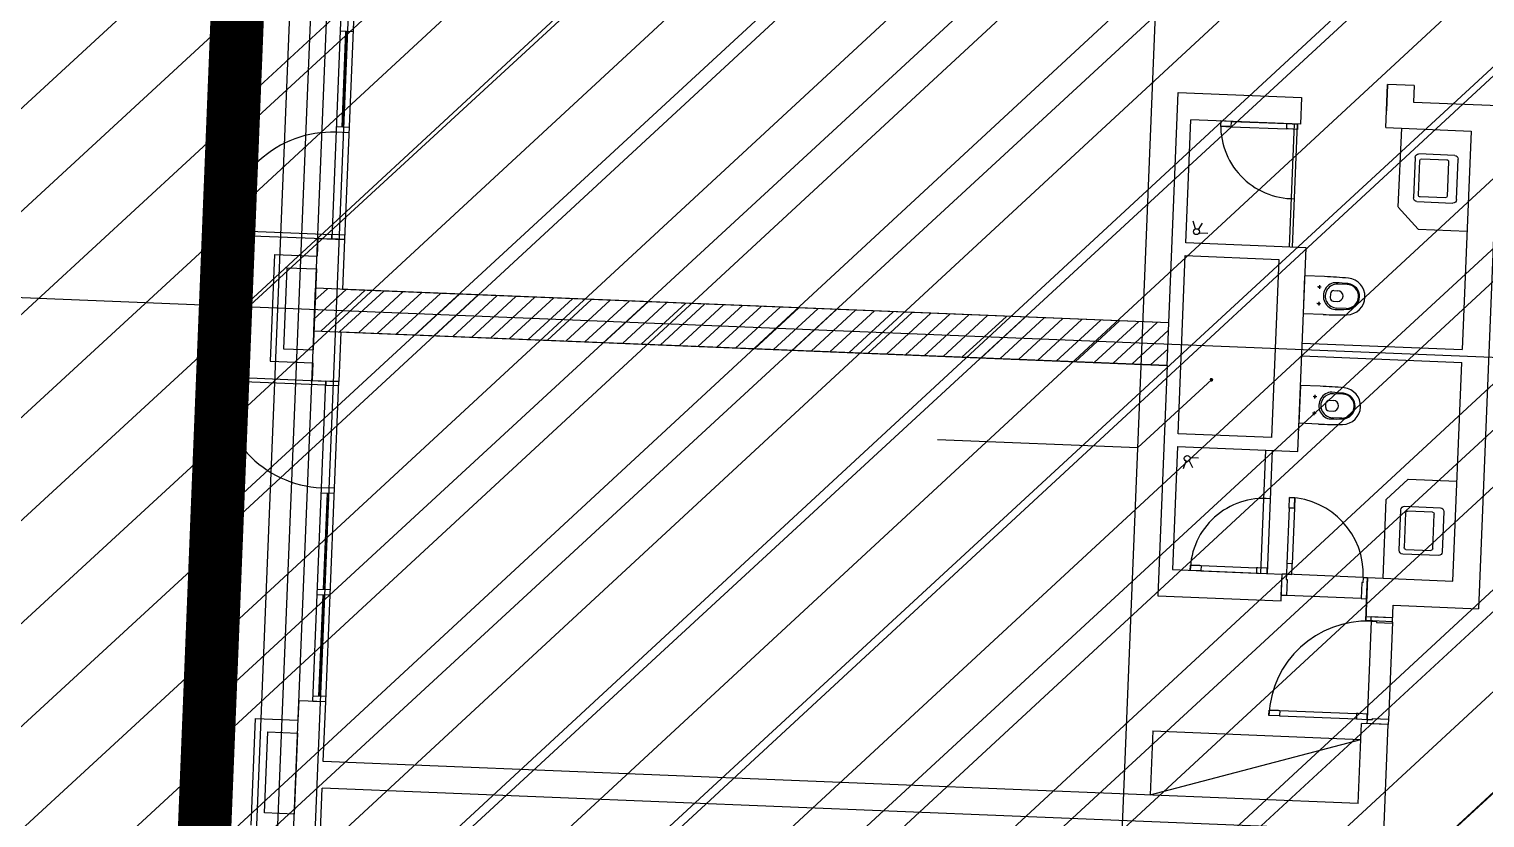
# Model space of a CAD drawing. Extents: x -678889171 to 586587, y -792238163 to 335485.
# Drawn here: x -678734278 to -678720646, y -792137824 to -792130438 of the extents above; entities that cross this region are included whole.
import ezdxf
from ezdxf.enums import TextEntityAlignment as Align

# ---------------------------------------------------------------- set-up
doc = ezdxf.new("R2010")
doc.units = 0
doc.header["$MEASUREMENT"] = 0
for name, color, linetype in [('A-ANNO-LEGN', 252, 'Continuous'), ('A-FLOR-PATT', 252, 'Continuous'), ('A-SITE-PATT', 252, 'Continuous'), ('A-WALL', 252, 'Continuous')]:
    doc.layers.add(name, color=color, linetype=linetype)
for name, color, linetype, lineweight in [('BASEMENT3 LAYOUT$0$A-TABL-TEXT', 252, 'Continuous', 30), ('BASEMENT3 LAYOUT$0$HATCH5', 252, 'Continuous', 15), ('BASEMENT3 LAYOUT$0$TEXT6', 252, 'Continuous', 0)]:
    doc.layers.add(name, color=color, linetype=linetype, lineweight=lineweight)
doc.styles.add('Ground floor Towers$0$$Bas01-Rname$0$EN-SC', font='swissc.ttf')
doc.styles.add('Ground floor Towers$0$$Bas01-Rname$0$EN-SCL', font='swisscl.ttf')
doc.styles.add('Ground floor Towers$0$04-Ground Floor$0$V2-lower ground$0$LEVEL  FOR LICENSE LOWER GR$0$$LG- LEVEL$0$AR-SR', font='sarb.shx')

# ---------------------------------------------------------------- blocks, each defined once
blk = doc.blocks.new('A$C61C61320')
at = {"layer": 'BASEMENT3 LAYOUT$0$HATCH5'}
h = blk.add_hatch(dxfattribs=at)
h.set_pattern_fill('JIS_WOOD', color=256, scale=1000, style=0)
h.set_pattern_definition([(45, (-845680.2949388556, -470481.0696760565), (-499.9999991609842, 499.9999991609843), [])])
h.paths.add_polyline_path([(12440.74077330553, -169431.9252005816), (13408.27617370361, -243253.7315873399), (7111.185080291936, -248399.4795461658), (-61957.46107163071, -237877.8060760189), (-55832.26724016038, -200866.3395951205), (-20860.02674167091, -206712.4958959252), (-20783.43353955913, -208437.764712235), (-16504.6553898881, -208719.7022090854), (-18718.17453308101, -208569.0044804074), (-18168.17453308101, -169431.9252005816)])
at = {"layer": 'BASEMENT3 LAYOUT$0$TEXT6'}
h = blk.add_hatch(dxfattribs=at)
h.set_pattern_fill('JIS_WOOD', color=256, scale=1000, style=0)
h.set_pattern_definition([(45, (-843775.3736575155, -469599.9160835323), (-499.9999991609842, 499.9999991609843), [])])
h.paths.add_polyline_path([(-48073.17453308101, -174366.9252005816), (-52827.70401773683, -137283.3745918828), (-21470.42890679266, -134427.2130430685), (-18376.25980977295, -161775.8762387046), (-18368.17453308101, -175467.8413407506), (-18518.17453308101, -176466.9552695606), (-18518.17453308101, -178386.9252005816), (-18368.17453308101, -183011.1167942794), (-18362.29752682254, -198446.5368052525), (-18168.17453308101, -202281.2411916029), (-18360.0892563893, -208926.9252005816), (-21225.79736915685, -208049.6763489796), (-45692.61271465314, -203035.1575495943), (-55544.17996463575, -201566.2036034855), (-64372.75623362488, -200382.3687026045), (-73244.07786642597, -199325.5838570178), (-82129.48166527948, -198394.9150768394), (-90383.39706973708, -197394.4851778569), (-93352.28011348587, -194591.9241360954), (-93352.28011348587, -177285.8004086108), (-93172.93907456682, -174906.1366184817), (-50378.17453308101, -174866.9252005816)])
at = {"layer": 'BASEMENT3 LAYOUT$0$A-TABL-TEXT', "const_width": 500}
blk.add_lwpolyline([(-18360.08925638907, -208926.9252005816), (-18360.08925638907, -208926.9252005816), (-18360.08925638907, -204246.3573498543), (-18376.25980977295, -161775.8762387046), (-21467.74319023453, -134455.7384705361)], dxfattribs=at)
blk = doc.blocks.new('2')
at = {"layer": 'BASEMENT3 LAYOUT$0$A-TABL-TEXT', "const_width": 500}
blk.add_lwpolyline([(99560.7670452043, 23270.4355040497), (99560.7670452043, 23270.4355040497), (99560.7670452043, 27951.00335477709), (99544.59649182041, 70421.48446592674), (96453.11311135883, 97741.62223409527)], dxfattribs=at)
blk = doc.blocks.new('GR')
at = {"layer": 'A-FLOR-PATT'}
for p, q in [((69940, 90900), (69940, 4700)), ((70490, 90900), (70490, 1700)), ((70140, 32215), (70140, 79165)), ((78040, 73885), (78040, 4700)), ((70290, 32215), (70290, 61960)), ((70421.3935157083, 57619.44443774293), (70421.39351570838, 54619.44443774293)), ((70541.39351570826, 57619.44443774292), (70541.39351570825, 54619.44443774292)), ((70421.39351527863, 56569.44443779207), (70541.39351527851, 56569.44443774298)), ((70475.52191885022, 55669.4444377429), (70475.5219188501, 56569.44443776993)), ((70487.52191885018, 55669.44443774284), (70487.52191885017, 56569.44443776501)), ((80241.22230311378, 56062.02686031524, 9.620473966394552e-09), (80241.38562951886, 56457.24542546395, 9.620473968756794e-09)), ((80241.2840779449, 56220.7039954068, 1.156685529729359e-08), (80241.38537317335, 56465.81914175901, 1.156685529729359e-08)), ((80241.38537317335, 56465.81914175907, 1.156685529729359e-08), (80241.2840779449, 56220.70440368354, 1.156685529729359e-08)), ((80491.38539452096, 56465.81914175907, 1.156685529729359e-08), (80241.38537317335, 56465.81914175907, 1.156685529729359e-08)), ((80491.38539452096, 56465.81914175907, 1.156685530524269e-08), (80491.3218389406, 56312.02700691548, 1.156685531218158e-08)), ((78285.30365433493, 54152.01602129568, 1.993794456012271e-09), (78285.3116659465, 56312.02592790234, -6.020063386391107e-08)), ((78285.3116659465, 56312.02592790234, -5.756976233503974e-08), (79441.28431294493, 56312.0263644238, -5.756976233503974e-08)), ((79441.28431294493, 56312.0263644238, 9.620473968506073e-09), (79441.28444053144, 56062.02635171148, 9.620309101582926e-09)), ((80491.3218389406, 56312.02700691548, 1.156685531218158e-08), (81291.39763260285, 56312.02750107792, 1.868074359618652e-08)), ((81291.39763260285, 56312.02750107792, 2.062712560639226e-08), (81291.39763260285, 51595.46172594039, 1.974281416637091e-08)), ((78414.13504240668, 54908.36740976671, 5.522290784781338e-08), (78414.1393213984, 56062.02600312169, 5.522290784781338e-08)), ((79441.28444053144, 56062.02635171148, -5.756976233504228e-08), (78414.1393213984, 56062.02600312169, -5.033360886303839e-08)), ((78694.94086342258, 56062.02710087282, 3.805732759095308e-08), (78694.94080806675, 56012.02710087287, 3.805732759095308e-08)), ((78794.94086342248, 56062.02699016115, 3.805732759095308e-08), (78694.94086342258, 56062.02710087282, 3.805732759095308e-08)), ((78794.94080806665, 56012.0269901612, 3.805732759095308e-08), (78794.94086342248, 56062.02699016115, 3.805732759095308e-08)), ((78794.94086342248, 56062.02699016115, 3.805732759095308e-08), (79314.94086342194, 56062.02641446044, 3.805732759095308e-08)), ((79314.94080806611, 56012.02641446049, 3.805732759095308e-08), (79314.94086342194, 56062.02641446044, 3.805732759095308e-08)), ((79314.94086342194, 56062.02641446044, 3.805732759095308e-08), (79414.94086342186, 56062.02630374877, 3.805732759095308e-08)), ((79384.9385777721, 54908.37807870049, 3.805732759095285e-08), (79384.94354059473, 56062.0264327991, 1.804077648356018e-09)), ((79414.93857777183, 54908.37794964499, 3.805732759095285e-08), (79414.94354059445, 56062.02630374359, 1.804077648356018e-09)), ((79414.94086342186, 56062.02630374877, 3.805732759095308e-08), (79414.94080806602, 56012.02630374882, 3.805732759095308e-08)), ((80241.1809986367, 56062.02686028869, -5.756976233504228e-08), (81041.39763260285, 56062.02737349411, -5.756976233505584e-08)), ((80387.40124837706, 56062.02695406461, -5.756976233504228e-08), (80385.37431913787, 55324.52937568317, -5.756978265247176e-08)), ((81041.39763260285, 56062.02737349411, -5.756976233504228e-08), (81041.39763260285, 54013.74461350914, 1.532053324644221e-08)), ((78694.94080806675, 56012.02710087287, 3.805732759095308e-08), (78781.94080806666, 56012.02700455371, 3.805732759095308e-08)), ((78781.94080806666, 56012.02700455371, 3.805732759095308e-08), (78694.94080806675, 56012.02710087287, 3.805732759095308e-08)), ((78694.94080806675, 56012.02710087287, 3.805732759095308e-08), (78794.94080806665, 56012.0269901612, 3.805732759095308e-08)), ((78794.94080806665, 56012.02699016119, 3.805732759095308e-08), (79314.94080806611, 56012.02641446049, 3.805732759095308e-08)), ((79327.9408080661, 56012.02640006797, 3.805732759095308e-08), (79314.94080806611, 56012.02641446049, 3.805732759095308e-08)), ((79414.94080806602, 56012.02630374882, 3.805732759095308e-08), (79327.9408080661, 56012.02640006797, 3.805732759095308e-08)), ((70541.39351570801, 55669.44443774292), (70421.39351570813, 55669.44443774289)), ((70541.39351570801, 55619.44443774292), (70421.39351570814, 55619.44443774289)), ((80386.3525167605, 55323.54576899105, -5.756977314713622e-08), (80583.83655295051, 55124.96971943061, -5.756977826540726e-08)), ((78498.18551478519, 55041.4951949194, -4.164691760962444e-08), (78476.21623589023, 55114.36076763251, -4.164691760962444e-08)), ((78527.03111836701, 55038.10595710324, -4.164691760962444e-08), (78562.02357122496, 55098.10097188239, -4.164691760962444e-08)), ((80583.83655295051, 55124.96971943061, -5.756977826540726e-08), (81041.39718589686, 55125.01213590091, -5.756977826540726e-08)), ((78535.81573689311, 55006.66734461507, -4.164691760962444e-08), (78616.0169968091, 55006.46604174862, -4.164691760962444e-08)), ((79541.40007183273, 54908.36740976671, 5.522290784781338e-08), (78414.13504240666, 54908.36740976671, 5.522290784781338e-08)), ((79541.40007183273, 52999.12181725159, 5.522290784781338e-08), (79541.40007183273, 54908.36740976671, 5.522290784781338e-08)), ((78414.1284059831, 53119.12181725159, 5.522290784781338e-08), (78414.13459731918, 54788.36740976671, 5.522290784781338e-08)), ((78414.13504240666, 54788.36740976671, 5.522290784781338e-08), (79291.40007183273, 54788.36740976671, 5.522290784781338e-08)), ((79291.40007183273, 54788.36740976671, 5.522290784781338e-08), (79291.40007183273, 53119.12181725159, 5.522290784781338e-08)), ((70421.34653918736, 54659.44441028821), (69421.34732037701, 54658.18930677389)), ((69421.34732037701, 54658.18930677389), (69421.39752453956, 54618.1893382796)), ((69421.39752453956, 54618.1893382796), (70421.39674334988, 54619.44444179395)), ((70291.39351570823, 54619.44443774296), (70291.39351570825, 54453.74461350912)), ((70291.39351570826, 54619.44443774296), (70541.39351570826, 54619.44443774296)), ((70541.34653918729, 54660.69914929269), (70421.34653918735, 54660.69914929269)), ((70421.39674334988, 54619.44444179395), (70421.34653918736, 54659.44441028821)), ((70541.39351570825, 54619.44443774292), (70421.39351570836, 54619.4444377429)), ((70541.39351570826, 54619.44443774297), (70541.39351570826, 54152.01602129568)), ((79725.50404002407, 54644.86785289049, 1.953412935931346e-08), (79541.2609496595, 54644.72622358835, 1.953412935931346e-08)), ((79541.53384123607, 54289.72632847543, 1.953414174412011e-08), (79541.2609496595, 54644.72622358835, 1.953412935931346e-08)), ((79698.83777399173, 54544.84732474897, 1.953412582094219e-08), (79663.8377843327, 54544.82041994564, 1.953412738250868e-08)), ((79681.32432676056, 54562.33386717676, 1.95341259912068e-08), (79681.35123156388, 54527.3338775178, 1.953412721224407e-08)), ((79940.41609779118, 54579.32025826946, 1.953411384528911e-08), (79851.91834592029, 54579.73098709501, 1.953411777700364e-08)), ((69891.39351570826, 54453.74461350913), (69891.39351570826, 53453.74461350913)), ((69891.39351570826, 54453.74461350913), (70291.39351570825, 54453.74461350914)), ((79681.44347660385, 54407.33391297259, 1.953413139865759e-08), (79681.47038140718, 54372.33392331356, 1.953413261969487e-08)), ((79786.73172092704, 54487.01487250071, 1.953412392137871e-08), (79786.76185430677, 54447.8148840826, 1.953412528894046e-08)), ((79816.70865080335, 54517.03792489701, 1.953412153628977e-08), (79855.79472306717, 54517.06797070837, 1.953411979241781e-08)), ((79816.78490670306, 54417.83795420628, 1.953412499705828e-08), (79855.87097896688, 54417.86800001765, 1.953412325318632e-08)), ((70011.39351570826, 54333.74461350915), (70011.39351570826, 53573.74461350914)), ((70011.39351570826, 54333.74461350915), (70291.39351570825, 54333.74461350914)), ((70291.39351570826, 54333.74461350915), (70291.39351570826, 53573.74461350914)), ((79725.77693160065, 54289.86795777757, 1.953414174412011e-08), (79541.53384123607, 54289.72632847543, 1.953414174412011e-08)), ((79698.95692383502, 54389.84737054474, 1.953413122839298e-08), (79663.956934176, 54389.82046574141, 1.953413278995947e-08)), ((79940.58796140079, 54355.74588435778, 1.953412164508125e-08), (79852.09094558026, 54355.19909808019, 1.953412561020042e-08)), ((70285.29461696837, 54037.6425514929), (70399.668087614, 54152.01602213853)), ((70285.29461696837, 53860.86585619627), (70576.44478291064, 54152.01602213853)), ((78285.30391037793, 54152.01602213837), (70285.2946169684, 54152.01602213837)), ((70285.2946169684, 54152.01602213837), (70285.2946169684, 53752.01482849436)), ((70353.22028456326, 53752.01482849452), (70753.22147820727, 54152.01602213853)), ((70529.99697985989, 53752.01482849452), (70929.9981735039, 54152.01602213853)), ((78285.3039111667, 54152.01602129568), (70541.38603150069, 54152.01602129568)), ((70706.77367515652, 53752.01482849452), (71106.77486880054, 54152.01602213853)), ((70883.55037045316, 53752.01482849452), (71283.55156409717, 54152.01602213853)), ((71060.32706574979, 53752.01482849452), (71460.3282593938, 54152.01602213853)), ((71237.10376104643, 53752.01482849452), (71637.10495469044, 54152.01602213853)), ((71413.88045634306, 53752.01482849452), (71813.88164998707, 54152.01602213853)), ((71590.6571516397, 53752.01482849452), (71990.65834528371, 54152.01602213853)), ((71767.43384693633, 53752.01482849452), (72167.43504058034, 54152.01602213853)), ((71944.21054223296, 53752.01482849452), (72344.21173587698, 54152.01602213853)), ((72120.9872375296, 53752.01482849452), (72520.98843117361, 54152.01602213853)), ((72297.76393282623, 53752.01482849452), (72697.76512647024, 54152.01602213853)), ((72474.54062812286, 53752.01482849452), (72874.54182176688, 54152.01602213853)), ((72651.3173234195, 53752.01482849452), (73051.31851706351, 54152.01602213853)), ((72828.09401871613, 53752.01482849452), (73228.09521236026, 54152.01602213865)), ((73004.87071401277, 53752.01482849452), (73404.8719076569, 54152.01602213865)), ((73181.6474093094, 53752.01482849452), (73581.64860295353, 54152.01602213865)), ((73358.42410460603, 53752.01482849452), (73758.42529825016, 54152.01602213865)), ((73535.20079990267, 53752.01482849452), (73935.2019935468, 54152.01602213865)), ((73711.9774951993, 53752.01482849452), (74111.97868884343, 54152.01602213865)), ((73888.75419049594, 53752.01482849452), (74288.75538414007, 54152.01602213865)), ((74065.53088579257, 53752.01482849452), (74465.5320794367, 54152.01602213865)), ((74242.3075810892, 53752.01482849452), (74642.30877473333, 54152.01602213865)), ((74419.08427638584, 53752.01482849452), (74819.08547002997, 54152.01602213865)), ((74595.86097168247, 53752.01482849452), (74995.8621653266, 54152.01602213865)), ((74772.6376669791, 53752.01482849452), (75172.63886062324, 54152.01602213865)), ((74949.41436227574, 53752.01482849452), (75349.41555591987, 54152.01602213865)), ((75126.19105757237, 53752.01482849452), (75526.1922512165, 54152.01602213865)), ((75302.96775286901, 53752.01482849452), (75702.96894651314, 54152.01602213865)), ((75479.74444816564, 53752.01482849452), (75879.74564180977, 54152.01602213865)), ((75656.52114346228, 53752.01482849452), (76056.5223371064, 54152.01602213865)), ((75833.29783875891, 53752.01482849452), (76233.29903240304, 54152.01602213865)), ((76010.07453405554, 53752.01482849452), (76410.07572769967, 54152.01602213865)), ((76186.85122935218, 53752.01482849452), (76586.85242299631, 54152.01602213865)), ((76363.62792464881, 53752.01482849452), (76763.62911829294, 54152.01602213865)), ((76540.40461994545, 53752.01482849452), (76940.40581358958, 54152.01602213865)), ((76717.18131524208, 53752.01482849452), (77117.18250888621, 54152.01602213865)), ((76893.95801053871, 53752.01482849452), (77293.95920418284, 54152.01602213865)), ((77070.73470583535, 53752.01482849452), (77470.73589947948, 54152.01602213865)), ((77247.51140113198, 53752.01482849452), (77647.51259477611, 54152.01602213865)), ((77424.28809642873, 53752.01482849463), (77824.28929007275, 54152.01602213865)), ((77601.06479172537, 53752.01482849463), (78001.06598536938, 54152.01602213865)), ((77777.841487022, 53752.01482849463), (78177.84268066601, 54152.01602213865)), ((78285.30391037793, 53752.01482849436), (78285.30391037793, 54152.01602213837)), ((77954.61818231863, 53752.01482849463), (78285.30391037767, 54082.70055655367)), ((79541.40007183273, 54013.74461350914), (81041.39763260285, 54013.74461350914)), ((-13480, 53955), (113465, 53955)), ((78131.39487761527, 53752.01482849463), (78285.30391037767, 53905.92386125703)), ((79541.40007183273, 53893.74461350916), (81041.39763260285, 53893.74461350916)), ((81041.39763260285, 51845.46185352419, -5.756976233504228e-08), (81041.39763260285, 53893.74461350916, 1.532053324644221e-08)), ((70285.2946169684, 53752.01482849436), (78285.30391037793, 53752.01482849436)), ((78285.3039111667, 53752.01482765167), (70541.3860315007, 53752.01482765167)), ((70541.39351570827, 53752.01482765167), (70541.39351570827, 53288.0447892753)), ((78285.3039111667, 53752.01482765167), (78285.31190995095, 51595.46329911587, -6.198443965750698e-08)), ((78043.13061251493, 52973.55460503278), (78706.38106072381, 53636.80505324168)), ((78696.11566486205, 53636.82340939008), (78706.3627045754, 53647.07044910343)), ((78696.11685266806, 53636.64782050079), (78706.53829346469, 53647.06926129744)), ((78696.1175390387, 53637.00206026204), (78706.18405370344, 53647.06857492679)), ((78696.12095117633, 53636.47514231377), (78706.71097165172, 53647.06516278916)), ((78696.12264304663, 53637.18394096525), (78706.00217300023, 53647.06347091886)), ((78696.1278234886, 53636.30523793073), (78706.88087603475, 53647.0582904769)), ((78696.13116393994, 53637.36923855385), (78705.81687541163, 53647.05495002556)), ((78696.13734526253, 53636.13798300937), (78707.0481309561, 53647.04876870296)), ((78696.14331118601, 53637.55816249522), (78705.62795147026, 53647.04280277948)), ((78696.14940317569, 53635.97326422723), (78707.21284973825, 53647.03671078981)), ((78696.15932060266, 53637.75094860718), (78705.4351653583, 53647.02679336282)), ((78696.16389362508, 53635.81097798132), (78707.37513598416, 53647.02222034041)), ((78696.17945923886, 53637.94786393868), (78705.2382500268, 53647.00665472662)), ((78696.18072161947, 53635.65102928042), (78707.53508468506, 53647.00539234602)), ((78696.19979983072, 53635.49333079638), (78707.6927831691, 53646.98631413476)), ((78696.20403149148, 53638.14921288659), (78705.03690107889, 53646.982082474)), ((78696.22104777698, 53635.33780204735), (78707.84831191813, 53646.9650661885)), ((78696.23338686475, 53638.35534495516), (78704.83076901032, 53646.95272710073)), ((78696.24439111617, 53635.18436869123), (78708.00174527425, 53646.94172284933)), ((78696.26792994744, 53638.56666473315), (78704.61944923233, 53646.91818401804)), ((78696.26976103168, 53635.03296191145), (78708.15315205403, 53646.91635293381)), ((78696.29709369666, 53634.88351788112), (78708.30259608435, 53646.88902026884)), ((78696.308133437, 53638.783644918), (78704.40246904746, 53646.87798052847)), ((78696.32632980414, 53634.73597729333), (78708.45013667215, 53646.85978416134)), ((78696.35455543446, 53639.00684361075), (78704.17927035473, 53646.83155853102)), ((78696.3574141542, 53634.59028494808), (78708.5958290174, 53646.82869981128)), ((78696.39029528914, 53634.44638938771), (78708.73972457775, 53646.79581867636)), ((78696.40786286125, 53639.23692773284), (78703.94918623264, 53646.77825110425)), ((78696.42492517075, 53634.30424257402), (78708.88187139147, 53646.76118879475)), ((78696.46125889341, 53634.16379960139), (78709.02231436409, 53646.72485507208)), ((78696.46886388143, 53639.47470544831), (78703.71140851716, 53646.71725008406)), ((78696.49925442864, 53634.02501844132), (78709.16109552416, 53646.68685953686)), ((78696.53855397136, 53639.72117223355), (78703.46494173193, 53646.64755999412)), ((78696.53887239657, 53633.88785971397), (78709.29825425151, 53646.64724156891)), ((78696.58007586164, 53633.75228648374), (78709.43382748174, 53646.60603810384)), ((78696.61818340786, 53639.97757836534), (78703.20853560013, 53646.56793055763)), ((78696.6228301487, 53633.6182640755), (78709.56784988998, 53646.56328381679)), ((78696.66710267778, 53633.48575990928), (78709.7003540562, 53646.51901128772)), ((78696.70935979471, 53640.24553144748), (78702.940582518, 53646.47675417078)), ((78696.7128628149, 53633.35474335111), (78709.83137061437, 53646.47325115059)), ((78696.7600817373, 53633.22518557822), (78709.96092838727, 53646.42603222818)), ((78696.80873231124, 53633.09705945684), (78710.08905450863, 53646.37738165426)), ((78696.8142108596, 53640.52715920766), (78702.65895475782, 53646.3719031059)), ((78696.85878898118, 53632.97033943149), (78710.21577453398, 53646.32732498431)), ((78696.91022766916, 53632.84500142417), (78710.34111254131, 53646.27588629634)), ((78696.93565755602, 53640.82538259939), (78702.36073136609, 53646.25045640947)), ((78696.96302568298, 53632.72102274271), (78710.46509122278, 53646.22308828251)), ((78697.01716163276, 53632.59838199719), (78710.58773196829, 53646.16895233274)), ((78697.07261535444, 53632.47705902357), (78710.70905494191, 53646.11349861106)), ((78697.07790560907, 53641.14440734774), (78702.04170661775, 53646.10820835642)), ((78697.12936784014, 53632.35703481398), (78710.8290791515, 53646.05674612534)), ((78697.18740117436, 53632.2382914529), (78710.94782251258, 53645.99871279113)), ((78697.24669847537, 53632.12081205862), (78711.06530190687, 53645.93941549012)), ((78697.24741714398, 53641.49069557796), (78701.69541838752, 53645.9386968215)), ((78697.30724384179, 53632.00458072973), (78711.18153323575, 53645.87887012371)), ((78697.36902230323, 53631.88958249588), (78711.29653146959, 53645.81709166225)), ((78697.43201977538, 53631.77580327274), (78711.41031069274, 53645.7540941901)), ((78697.45510244393, 53641.87515757319), (78701.31095639229, 53645.73101152157)), ((78697.49622301839, 53631.66322982045), (78711.52288414503, 53645.68989094711)), ((78697.5616195989, 53631.55184970565), (78711.63426425983, 53645.6244943666)), ((78697.62819785505, 53631.4416512665), (78711.74446269897, 53645.55791611044)), ((78697.6959468644, 53631.33262358056), (78711.8534903849, 53645.49016710109)), ((78697.72238120962, 53642.31921303418), (78700.8669009313, 53645.46373275586)), ((78697.76485641449, 53631.22475643535), (78711.96135753012, 53645.42125755101)), ((78697.83491697573, 53631.11804030131), (78712.06807366418, 53645.35119698976)), ((78697.90611967676, 53631.01246630702), (78712.17364765845, 53645.27999428874)), ((78697.9784562816, 53630.90802621659), (78712.2780877489, 53645.20765768388)), ((78698.0519191692, 53630.80471240887), (78712.3814015566, 53645.1341947963)), ((78698.10558259867, 53642.87919111852), (78700.30692284695, 53645.08053136682)), ((78698.12650131428, 53630.70251785866), (78712.48359610682, 53645.05961265122)), ((78698.20219627037, 53630.60143611947), (78712.58467784601, 53644.98391769512)), ((78698.27899815426, 53630.50146130806), (78712.68465265742, 53644.90711581123)), ((78698.35690163187, 53630.40258809036), (78712.78352587513, 53644.82921233363)), ((78698.4359019058, 53630.30481166899), (78712.88130229648, 53644.75021205969)), ((78698.51599470411, 53630.20812777201), (78712.97798619347, 53644.67011926139)), ((78698.59717627043, 53630.11253264304), (78713.07358132245, 53644.58893769506)), ((78698.6794433554, 53630.01802303272), (78713.16809093277, 53644.50667061008)), ((78698.76279320923, 53629.92459619124), (78713.26151777424, 53644.42332075626)), ((78698.84722357547, 53629.83224986219), (78713.3538641033, 53644.33889039002)), ((78698.93273268601, 53629.74098227743), (78713.44513168806, 53644.25338127948)), ((78699.01931925703, 53629.65079215314), (78713.53532181232, 53644.16679470846)), ((78699.10698248618, 53629.56167868699), (78713.62443527847, 53644.07913147932)), ((78699.19572205078, 53629.47364155631), (78713.71247240918, 53643.99039191472)), ((78699.2855381071, 53629.38668091733), (78713.79943304815, 53643.9005758584)), ((78699.37643129074, 53629.30079740568), (78713.88531655981, 53643.80968267475)), ((78699.46840271799, 53629.21599213762), (78713.97012182786, 53643.71771124752)), ((78699.56145398831, 53629.13226671266), (78714.05384725283, 53643.62465997718)), ((78699.65558718804, 53629.04962321708), (78714.1364907484, 53643.53052677745)), ((78699.75080489492, 53628.96806422867), (78714.21804973681, 53643.43530907057)), ((78699.847110184, 53628.88759282245), (78714.29852114304, 53643.33900378149)), ((78699.94450663464, 53628.80821257779), (78714.37790138769, 53643.24160733087)), ((78700.04299833858, 53628.72992758645), (78714.45618637903, 53643.1431156269)), ((78700.14258990956, 53628.65274246212), (78714.53337150336, 53643.04352405593)), ((78700.24328649382, 53628.57666235109), (78714.6094516144, 53642.94282747168)), ((78700.34509378232, 53628.5016929443), (78714.68442102119, 53642.84102018316)), ((78700.44801802424, 53628.42784049091), (78714.75827347458, 53642.73809594126)), ((78700.55206604186, 53628.35511181323), (78714.83100215226, 53642.63404792365)), ((78700.65724524725, 53628.28351432332), (78714.90259964216, 53642.52886871825)), ((78700.76356366054, 53628.21305604133), (78714.97305792416, 53642.42255030495)), ((78700.87102992991, 53628.1437456154), (78715.04236835008, 53642.31508403557)), ((78700.9796533536, 53628.07559234378), (78715.1105216217, 53642.20646061189)), ((78701.08944390391, 53628.0086061988), (78715.17750776667, 53642.09667006158)), ((78701.20041225344, 53627.94279785304), (78715.24331611244, 53641.98570171204)), ((78701.31256980372, 53627.87817870802), (78715.30793525747, 53641.87354416178)), ((78701.42592871626, 53627.81476092526), (78715.37135304022, 53641.76018524924)), ((78701.54050194663, 53627.75255746034), (78715.43355650516, 53641.64561201887)), ((78701.65630328128, 53627.69158209969), (78715.4945318658, 53641.52981068422)), ((78701.77334737786, 53627.63184950098), (78715.5542644645, 53641.41276658762)), ((78701.89164980903, 53627.57337523685), (78715.61273872864, 53641.29446415646)), ((78702.0112271101, 53627.51617584261), (78715.66993812287, 53641.17488685541)), ((78702.13209683108, 53627.46026886829), (78715.72584509719, 53641.05401713442)), ((78702.25427759349, 53627.40567293541), (78715.78044103007, 53640.93183637201)), ((78702.37778915212, 53627.35240779874), (78715.83370616674, 53640.80832481338)), ((78702.50265246275, 53627.30049441409), (78715.8856195514, 53640.68346150274)), ((78702.62888975612, 53627.24995501216), (78715.93615895332, 53640.55722420938)), ((78702.75652461885, 53627.20081317958), (78715.98530078589, 53640.42958934666)), ((78702.88558208224, 53627.15309394768), (78716.03302001781, 53640.30053188326)), ((78703.0160887198, 53627.10682388995), (78716.07929007555, 53640.17002524569)), ((78703.14807275434, 53627.06203122919), (78716.12408273629, 53640.03804121116)), ((78703.28156417607, 53627.01874595562), (78716.16736800986, 53639.90454978944)), ((78703.41659487282, 53626.97699995707), (78716.20911400841, 53639.76951909268)), ((78703.55319877405, 53626.93682716301), (78716.24928680247, 53639.63291519144)), ((78703.6914120103, 53626.89826370396), (78716.28785026152, 53639.49470195519)), ((78703.83127309027, 53626.86134808865), (78716.32476587684, 53639.35484087522)), ((78703.9728230978, 53626.82612140087), (78716.35999256461, 53639.21329086769)), ((78704.11610591158, 53626.79262751935), (78716.39348644613, 53639.07000805392)), ((78704.26116845079, 53626.76091336326), (78716.42520060223, 53638.92494551471)), ((78704.40806095059, 53626.73102916777), (78716.45508479772, 53638.7780530149)), ((78704.55683727197, 53626.70302879385), (78716.48308517164, 53638.62927669352)), ((78704.70755525099, 53626.67697007758), (78716.50914388792, 53638.47855871452)), ((78704.86027709425, 53626.65291522554), (78716.53319873994, 53638.32583687126)), ((78705.01506982789, 53626.63093126389), (78716.5551827016, 53638.17104413761)), ((78705.17200580926, 53626.61109054995), (78716.57502341553, 53638.01410815623)), ((78705.33116331235, 53626.59347135775), (78716.59264260773, 53637.85495065315)), ((78705.49262720055, 53626.57815855066), (78716.60795541483, 53637.69348676495)), ((78705.65648970281, 53626.56524435762), (78716.62086960787, 53637.52962426269)), ((78705.82285131383, 53626.55482927334), (78716.63128469215, 53637.36326265167)), ((78705.99182184297, 53626.54702310717), (78716.63909085831, 53637.19429212253)), ((78706.16352164344, 53626.54194621236), (78716.64416775313, 53637.02259232205)), ((78706.33808306104, 53626.53973093466), (78716.64638303083, 53636.84803090447)), ((78706.51565215235, 53626.54052333067), (78716.64559063481, 53636.67046181315)), ((78706.69639073686, 53626.5444852199), (78716.6416287456, 53636.48972322863)), ((78706.88047886561, 53626.55179665334), (78716.63431731214, 53636.30563509988)), ((78707.0681178149, 53626.56265890733), (78716.62345505816, 53636.11799615061)), ((78707.2595337492, 53626.57729814634), (78716.60881581916, 53635.9265802163)), ((78707.45498224543, 53626.59596994727), (78716.59014401822, 53635.73113172007)), ((78707.65475394104, 53626.61896494759), (78716.56714901791, 53635.53136002446)), ((78707.85918166765, 53626.64661597889), (78716.5394979866, 53635.32693229785)), ((78708.06864957901, 53626.67930719497), (78716.50680677051, 53635.11746438647)), ((78708.28360500198, 53626.71748592264), (78716.46862804284, 53634.90250896351)), ((78708.50457407614, 53626.7616783015), (78716.424435664, 53634.68153988935)), ((78708.7321827811, 53626.81251031115), (78716.37360365433, 53634.4539311844)), ((78708.96718581425, 53626.87073664901), (78716.31537731647, 53634.21892815124)), ((78709.21050723759, 53626.93728137705), (78716.24883258843, 53633.97560672792)), ((78709.46329935965, 53627.01329680382), (78716.17281716167, 53633.72281460586)), ((78709.72703099664, 53627.10025174551), (78716.08586221997, 53633.45908296886)), ((78710.00362533783, 53627.20006939141), (78715.98604457408, 53633.18248862767)), ((78710.29568651867, 53627.31535387695), (78715.87076008852, 53632.89042744682)), ((78710.60689672068, 53627.44978738366), (78715.73632658183, 53632.57921724482)), ((78710.94277341891, 53627.60888738661), (78715.57722657888, 53632.24334054659)), ((78711.31229149946, 53627.80162877185), (78715.38448519364, 53631.87382246603)), ((78711.73201374334, 53628.04457432045), (78715.14153964505, 53631.45410022214)), ((78712.24020665092, 53628.37599053273), (78714.81012343276, 53630.94590731456)), ((78712.99679216003, 53628.95579934654), (78714.23031461897, 53630.18932180547)), ((79541.53384123607, 53617.76289854287, 1.953414174412011e-08), (79541.2609496595, 53262.76300342995, 1.953412935931346e-08)), ((79725.77693160065, 53617.62126924074, 1.953414174412011e-08), (79541.53384123607, 53617.76289854287, 1.953414174412011e-08)), ((69891.39351570826, 53453.74461350913), (70291.39351570826, 53453.74461350913)), ((70011.39351570826, 53573.74461350914), (70291.39351570826, 53573.74461350914)), ((70291.39351570826, 53453.74461350914), (70291.39351570826, 53288.0447892753)), ((79698.95692383502, 53517.64185647356, 1.953413122839298e-08), (79663.956934176, 53517.66876127689, 1.953413278995947e-08)), ((79681.44347660385, 53500.15531404572, 1.953413139865759e-08), (79681.47038140718, 53535.15530370474, 1.953413261969487e-08)), ((79786.73172092704, 53420.4743545176, 1.953412392137871e-08), (79786.76185430677, 53459.67434293571, 1.953412528894046e-08)), ((79816.78490670306, 53489.65127281202, 1.953412499705828e-08), (79855.87097896688, 53489.62122700066, 1.953412325318632e-08)), ((79940.58796140079, 53551.74334266053, 1.953412164508125e-08), (79852.09094558026, 53552.29012893812, 1.953412561020042e-08)), ((79698.83777399173, 53362.64190226933, 1.953412582094219e-08), (79663.8377843327, 53362.66880707266, 1.953412738250868e-08)), ((79681.32432676056, 53345.15535984154, 1.95341259912068e-08), (79681.35123156388, 53380.15534950051, 1.953412721224407e-08)), ((79816.70865080335, 53390.4513021213, 1.953412153628977e-08), (79855.79472306717, 53390.42125630994, 1.953411979241781e-08)), ((79940.41609779118, 53328.16896874885, 1.953411384528911e-08), (79851.91834592029, 53327.75823992329, 1.953411777700364e-08)), ((69421.34732037701, 53249.29992024441), (69421.39752453956, 53289.2998887387)), ((70421.34653918736, 53248.04481673008), (69421.34732037701, 53249.29992024441)), ((69421.39752453956, 53289.2998887387), (70421.39674334988, 53288.04478522434)), ((70291.39351570826, 53288.0447892753), (70541.39351570827, 53288.0447892753)), ((70421.39674334988, 53288.04478522434), (70421.34653918736, 53248.04481673008)), ((70541.34653918729, 53246.7900777256), (70421.34653918735, 53246.7900777256)), ((70421.3935157083, 50288.04478927536), (70421.39351570838, 53288.04478927536)), ((70541.39351570825, 53288.04478927537), (70421.39351570836, 53288.04478927539)), ((70541.39351570826, 50288.04478927537), (70541.39351570825, 53288.04478927537)), ((79725.50404002407, 53262.62137412781, 1.953412935931346e-08), (79541.2609496595, 53262.76300342995, 1.953412935931346e-08)), ((79291.40007183273, 53119.12181725159, 5.522290784781338e-08), (78414.1284059831, 53119.12181725159, 5.522290784781338e-08)), ((76164.9883340538, 52973.55460503278), (78043.13061251491, 52973.55460503278)), ((78414.13504240668, 52999.12181725159, 5.522290784781338e-08), (79541.40007183273, 52999.12181725159, 5.522290784781338e-08)), ((78414.13504240668, 52999.12181725159, 5.522290784781338e-08), (78414.1393213984, 51845.46322389662, 5.522290784781338e-08)), ((78535.81351591117, 52900.81861439202, -4.164691760962444e-08), (78616.01477489201, 52901.0202894908, -4.164691760962444e-08)), ((79239.93857777238, 52999.11101926233, 3.805732759095285e-08), (79239.94354059381, 51845.46294363732, 1.804086399355496e-09)), ((79299.93857777183, 52999.11127737332, 3.805732759095285e-08), (79299.94354059445, 51845.46292327471, 1.804077648356018e-09)), ((78498.18345544764, 52865.99058943764, -4.164691760962444e-08), (78476.21451473865, 52793.12491476089, -4.164691760962444e-08)), ((78527.02904329893, 52869.37996113278, -4.164691760962444e-08), (78562.02177460703, 52809.38510876222, -4.164691760962444e-08)), ((80386.3525167605, 52583.94345802725, -5.756977314713622e-08), (80583.83655295051, 52782.5195075877, -5.756977826540726e-08)), ((80583.83655295051, 52782.5195075877, -5.756977826540726e-08), (81041.39718589686, 52782.4770911174, -5.756977826540726e-08)), ((79481.28275212363, 52565.4623556716, 9.620473968504855e-09), (79531.28275212347, 52565.46247292211, 9.620473968504855e-09)), ((79481.28298662465, 52465.46235567191, 9.620473968504855e-09), (79481.28275212363, 52565.4623556716, 9.620473968504855e-09)), ((79531.28275212347, 52565.46247292211, 9.620473968504855e-09), (79531.28295613936, 52478.46247292238, 9.620473968504855e-09)), ((79531.28295613936, 52478.46247292238, 9.620473968504855e-09), (79531.28275212347, 52565.46247292211, 9.620473968504855e-09)), ((79531.28275212347, 52565.46247292211, 9.620473968504855e-09), (79531.2829866245, 52465.46247292242, 9.620473968504855e-09)), ((80387.40124837706, 51845.46227295369, -5.756976233504228e-08), (80385.37431913787, 52582.95985133514, -5.756978265247176e-08)), ((79531.2829866245, 52465.46247292242, 9.620473968504855e-09), (79481.28298662465, 52465.46235567191, 9.620473968504855e-09)), ((79481.28298662466, 52465.46235567191, 9.620473968504855e-09), (79481.28420602997, 51945.46235567356, 9.620473968504855e-09)), ((79531.2829866245, 52465.46247292242, 9.620473968504855e-09), (79531.28420602983, 51945.46247292407, 9.620473968504855e-09)), ((70541.39351570801, 52288.04478927537), (70421.39351570814, 52288.0447892754)), ((70541.39351570801, 52238.04478927537), (70421.39351570813, 52238.0447892754)), ((70475.52191885022, 52238.04478927539), (70475.5219188501, 51338.04478924836)), ((70487.52191885018, 52238.04478927545), (70487.52191885017, 51338.04478925328)), ((79531.28420602983, 51945.46247292407, 9.620473968504855e-09), (79481.28420602997, 51945.46235567356, 9.620473968504855e-09)), ((79481.28420602997, 51945.46235567356, 9.620473968504855e-09), (79481.284440531, 51845.46235567387, 9.620473968504855e-09)), ((79531.28423651496, 51932.46247292411, 9.620473968504855e-09), (79531.28420602983, 51945.46247292407, 9.620473968504855e-09)), ((78414.1393213984, 51845.46322389662, 5.522290784781338e-08), (79441.28444053144, 51845.46287530682, 5.522290784781338e-08)), ((78579.94325318815, 51895.45906293934, 3.805732759095308e-08), (78666.94325318669, 51895.45956304531, 3.805732759095308e-08)), ((78666.94325318669, 51895.45956304531, 3.805732759095308e-08), (78579.94325318815, 51895.45906293934, 3.805732759095308e-08)), ((78579.94325318815, 51895.45906293934, 3.805732759095308e-08), (78679.94325318646, 51895.45963777379, 3.805732759095308e-08)), ((78579.94354060538, 51845.45906294017, 3.805732759095308e-08), (78579.94325318815, 51895.45906293934, 3.805732759095308e-08)), ((78679.9435406037, 51845.45963777463, 3.805732759095308e-08), (78579.94354060538, 51845.45906294017, 3.805732759095308e-08)), ((78679.94325318646, 51895.4596377738, 3.805732759095308e-08), (79199.94325317764, 51895.46262691299, 3.805732759095308e-08)), ((78679.94325318646, 51895.45963777379, 3.805732759095308e-08), (78679.9435406037, 51845.45963777463, 3.805732759095308e-08)), ((78679.9435406037, 51845.45963777463, 3.805732759095308e-08), (79199.94354059488, 51845.46262691382, 3.805732759095308e-08)), ((79212.94325317744, 51895.46270164147, 3.805732759095308e-08), (79199.94325317764, 51895.46262691299, 3.805732759095308e-08)), ((79199.94325317764, 51895.46262691299, 3.805732759095308e-08), (79199.94354059488, 51845.46262691382, 3.805732759095308e-08)), ((79199.94354059488, 51845.46262691382, 3.805732759095308e-08), (79299.9435405932, 51845.46320174828, 3.805732759095308e-08)), ((79299.94325317597, 51895.46320174744, 3.805732759095308e-08), (79212.94325317744, 51895.46270164147, 3.805732759095308e-08)), ((79299.9435405932, 51845.46320174828, 3.805732759095308e-08), (79299.94325317597, 51895.46320174744, 3.805732759095308e-08)), ((79441.28431294493, 51595.4628625945, 9.620473968506073e-09), (79441.28444053144, 51845.46287530682, 9.620309101582926e-09)), ((79481.284440531, 51845.46235567387, 9.620473968504855e-09), (79441.28444053113, 51845.46226187346, 9.620473968504855e-09)), ((79441.28490953318, 51645.46226187408, 9.620473968504855e-09), (79441.28444053113, 51845.46226187346, 9.620473968504855e-09)), ((80201.28444052872, 51845.46404408124, 9.620473968504855e-09), (79481.284440531, 51845.46235567387, 9.620473968504855e-09)), ((79481.284440531, 51845.46235567387, 9.620473968504855e-09), (79531.28444053084, 51845.46247292439, 9.620473968504855e-09)), ((79481.284440531, 51845.46235567387, 9.620473968504855e-09), (79481.28455778152, 51795.46235567403, 9.620473968504855e-09)), ((79531.28444053084, 51845.46247292439, 9.620473968504855e-09), (79531.28423651496, 51932.46247292411, 9.620473968504855e-09)), ((80201.28444052872, 51845.46404408124, 9.620473968504855e-09), (80241.2844405286, 51845.46413788165, 9.620473968504855e-09)), ((80201.28444052872, 51845.46404408124, 9.620473968504855e-09), (80201.28455777923, 51795.4640440814, 9.620473968504855e-09)), ((80241.1809986367, 51845.46236672961, -5.756976233504228e-08), (81041.39763260285, 51845.46185352419, -5.756976233505584e-08)), ((80241.22230311378, 51845.46236670307, 9.620473966394552e-09), (80241.38562951886, 51450.24380155436, 9.620473968756794e-09)), ((80241.28490953064, 51645.46413788227, 9.620473968504855e-09), (80241.2844405286, 51845.46413788165, 9.620473968504855e-09)), ((79481.28455778152, 51795.46235567403, 9.620473968504855e-09), (79491.28455778149, 51795.46237912413, 9.620473968504855e-09)), ((79491.28455778149, 51795.46237912413, 9.620473968504855e-09), (79491.28490953303, 51645.46237912459, 9.620473968504855e-09)), ((80201.28455777923, 51795.4640440814, 9.620473968504855e-09), (80191.28455777926, 51795.4640206313, 9.620473968504855e-09)), ((80191.28455777926, 51795.4640206313, 9.620473968504855e-09), (80191.28490953079, 51645.46402063176, 9.620473968504855e-09)), ((80241.2840779449, 51686.7852316115, 1.156685529729359e-08), (80241.38537317335, 51441.67008525929, 1.156685529729359e-08)), ((80241.38537317335, 51441.67008525923, 1.156685529729359e-08), (80241.2840779449, 51686.78482333476, 1.156685529729359e-08)), ((78285.31190995095, 51595.46329911587, -5.756976233503953e-08), (79441.28431294493, 51595.4628625945, -5.756976233503974e-08)), ((79491.28490953303, 51645.46237912459, 9.620473968504855e-09), (79441.28490953318, 51645.46226187408, 9.620473968504855e-09)), ((80191.2849095308, 51645.46402063176, 9.620473968504855e-09), (79491.28490953303, 51645.46237912459, 9.620473968504855e-09)), ((80191.28490953079, 51645.46402063176, 9.620473968504855e-09), (80241.28490953064, 51645.46413788227, 9.620473968504855e-09)), ((80491.38539452096, 51441.67008525923, 1.156685530524269e-08), (80491.3218389406, 51595.46222010283, 1.156685531218158e-08)), ((80491.3218389406, 51595.46222010283, 1.156685531218158e-08), (81291.39763260285, 51595.46172594039, 1.868074359618652e-08)), ((80491.38539452096, 51441.67008525923, 1.156685529729359e-08), (80241.38537317335, 51441.67008525923, 1.156685529729359e-08)), ((80491.3859722225, 51478.2951535735, -3.359197352374825e-08), (80241.3859722225, 51478.2951535735, -3.359197352374825e-08)), ((80491.3859722225, 51478.29515357352, -3.359197352374825e-08), (80291.38597222258, 51478.29515357353, -3.359197352374825e-08)), ((80291.38597222258, 51438.29515357353, -3.359197352374825e-08), (80291.38597222258, 51478.29515357353, -3.359197352374825e-08)), ((80291.38597222258, 51438.29515357353, -3.359197352374825e-08), (80341.38597222256, 51438.29515357353, -3.359197352374825e-08)), ((80291.38597222258, 51438.29515357353, -3.359197352374825e-08), (80291.38597222258, 50518.29515357383, -3.359197352374825e-08)), ((80341.38597222256, 51438.29515357353, -3.359197352374825e-08), (80341.38597222256, 51428.29515357354, -3.359197352374825e-08)), ((80341.38597222256, 51428.29515357354, -3.359197352374825e-08), (80491.3859722225, 51428.29515357353, -3.359197352374825e-08)), ((80491.3859722225, 51428.29515357353, -3.359197352374825e-08), (80491.3859722225, 51478.29515357352, -3.359197352374825e-08)), ((80491.38597222258, 51438.29515357353, -3.359197352374825e-08), (80491.38597222258, 50518.29515357383, -3.359197352374825e-08)), ((70421.39351527863, 51338.04478922622), (70541.39351527851, 51338.04478927531)), ((70421.39351529905, 51288.04478922623), (70541.39351529893, 51288.04478927531)), ((70475.52191885018, 50338.04478924838), (70475.52191885017, 51288.04478924842)), ((70487.52191885017, 50338.04478925327), (70487.52191885017, 51288.04478925328)), ((79371.38597222287, 50518.29515357383, -3.359197352374825e-08), (79371.38597222287, 50568.29515357382, -3.359197352374825e-08)), ((79371.38597222287, 50568.29515357382, -3.359197352374825e-08), (79458.38597222284, 50568.29515357382, -3.359197352374825e-08)), ((79458.38597222284, 50568.29515357382, -3.359197352374825e-08), (79371.38597222287, 50568.29515357382, -3.359197352374825e-08)), ((79371.38597222287, 50568.29515357382, -3.359197352374825e-08), (79471.38597222284, 50568.29515357382, -3.359197352374825e-08)), ((79471.38597222284, 50518.29515357383, -3.359197352374825e-08), (79371.38597222287, 50518.29515357383, -3.359197352374825e-08)), ((79471.38597222284, 50568.29515357382, -3.359197352374825e-08), (79471.38597222284, 50518.29515357383, -3.359197352374825e-08)), ((79471.38597222284, 50568.29515357382, -3.359197352374825e-08), (80191.3859722226, 50568.29515357382, -3.359197352374825e-08)), ((79471.38597222284, 50518.29515357384, -3.359197352374825e-08), (80191.3859722226, 50518.29515357383, -3.359197352374825e-08)), ((80191.3859722226, 50568.29515357382, -3.359197352374825e-08), (80191.3859722226, 50518.29515357383, -3.359197352374825e-08)), ((80204.3859722226, 50568.29515357382, -3.359197352374825e-08), (80191.3859722226, 50568.29515357382, -3.359197352374825e-08)), ((80191.3859722226, 50518.29515357383, -3.359197352374825e-08), (80291.38597222258, 50518.29515357383, -3.359197352374825e-08)), ((80291.38597222258, 50568.29515357382, -3.359197352374825e-08), (80204.3859722226, 50568.29515357382, -3.359197352374825e-08)), ((80491.3859722225, 50478.2951535735, -3.359197352374825e-08), (80241.3859722225, 50478.2951535735, -3.359197352374825e-08)), ((80241.3859722225, 49728.74600210749, -3.359197352374825e-08), (80241.3859722225, 50478.2951535735, -3.359197352374825e-08)), ((80291.38597222258, 50518.29515357383, -3.359197352374825e-08), (80291.38597222258, 50568.29515357382, -3.359197352374825e-08)), ((80291.38597222258, 50518.29515357384, -3.359197352374825e-08), (80341.38597222256, 50518.29515357384, -3.359197352374825e-08)), ((80291.38597222258, 50518.29515357384, -3.359197352374825e-08), (80291.38597222258, 50478.29515357385, -3.359197352374825e-08)), ((80491.3859722225, 50478.29515357385, -3.359197352374825e-08), (80291.38597222258, 50478.29515357385, -3.359197352374825e-08)), ((80341.38597222256, 50528.29515357384, -3.359197352374825e-08), (80491.3859722225, 50528.29515357384, -3.359197352374825e-08)), ((80341.38597222256, 50518.29515357384, -3.359197352374825e-08), (80341.38597222256, 50528.29515357384, -3.359197352374825e-08)), ((80491.3859722225, 50528.29515357384, -3.359197352374825e-08), (80491.3859722225, 50478.29515357385, -3.359197352374825e-08)), ((80491.3859722225, 48729.19740259779, -3.359197352374825e-08), (80491.3859722225, 50478.2951535735, -3.359197352374825e-08)), ((70421.39351568787, 50338.04478922625), (70541.39351568776, 50338.04478927534)), ((78289.9449800964, 50328.74555815401, 3.234559316897569e-08), (80241.38564732515, 50328.74655406374, 3.234559316897551e-08)), ((78289.94560344415, 50328.74555815435, 3.234559316897492e-08), (78289.94590965168, 49728.74555815441, 3.234559316897471e-08)), ((78289.94590964958, 49728.74967507028, 3.234559316897471e-08), (80241.38564732515, 50328.74655406374, 3.234559316897561e-08)), ((70291.39351570825, 50103.74461350914), (70291.39351570825, 50288.0447892753)), ((70291.39351570826, 50288.0447892753), (70541.39351570826, 50288.0447892753)), ((70421.39351570832, 50288.0447892262), (70541.39351570826, 50288.04478927537)), ((70541.39351570827, 49728.74572062533), (70541.39351570826, 50288.0447892753)), ((69891.39351570825, 49103.74461350914), (69891.39351570825, 50103.74461350914)), ((69891.39351570825, 50103.74461350914), (70291.39351570825, 50103.74461350914)), ((70011.39351570825, 49223.74461350914), (70011.39351570825, 49983.74461350914)), ((70011.39351570825, 49983.74461350914), (70291.39351570825, 49983.74461350914)), ((70291.39351570825, 49223.74461350914), (70291.39351570825, 49983.74461350914)), ((80241.3859722225, 49728.7465540638, -3.35919736491465e-08), (70541.3860315007, 49728.74572062468, 3.148963796287956e-08)), ((80241.3859722225, 49478.7465540638, -3.359197364925349e-08), (70541.3860315007, 49478.7465540638, 3.154496975245378e-08)), ((70541.39351570826, 48919.44443774296), (70541.39351570827, 49478.7465540638)), ((70291.39351570825, 49223.74461350914), (70011.39351570825, 49223.74461350914))]:
    blk.add_line(p, q, dxfattribs=at)
at = {"layer": 'A-FLOR-PATT', "extrusion": (8.133420167926241e-17, 7.099713517831938e-21, -1)}
for p, q in [((80528.15067320783, 55795.10223884601, -5.756980587081371e-08), (80528.1838422495, 55415.11824029381, -5.756980587081371e-08)), ((80896.95574512257, 55828.66243220004, -5.756977587410934e-08), (80561.67574639997, 55828.63316539861, -5.756980314384058e-08)), ((80572.88540317904, 55443.06214242743, -5.756980223484954e-08), (80572.8571119376, 55767.16614119278, -5.756980223484954e-08)), ((80589.6196485337, 55783.93160446885, -5.756980087136298e-08), (80824.31564763957, 55783.95209122996, -5.756978178255111e-08)), ((80841.0811109157, 55767.18955463392, -5.756978041906454e-08), (80841.10940215713, 55443.08555586857, -5.756978041906454e-08)), ((80930.51984071662, 55415.15336045553, -5.756977314713622e-08), (80930.48667167494, 55795.13735900773, -5.756977314713622e-08)), ((80561.71476880193, 55381.59316710162, -5.756980314384058e-08), (80896.99476752453, 55381.62243390305, -5.756977587410934e-08)), ((80824.34686556115, 55426.3200925925, -5.756978178255111e-08), (80589.65086645528, 55426.29960583139, -5.756980087136298e-08))]:
    blk.add_line(p, q, dxfattribs=at)
at = {"layer": 'A-FLOR-PATT', "extrusion": (8.133420167926244e-17, -7.099713517831934e-21, -1)}
for p, q in [((80528.15067320853, 52112.38698817312, -5.756980587081371e-08), (80528.1838422502, 52492.3709867252, -5.756980587081371e-08)), ((80561.71476880257, 52525.89605991752, -5.756980314384058e-08), (80896.99476752518, 52525.86679311609, -5.756977587410934e-08)), ((80930.51984071732, 52492.33586656349, -5.756977314713622e-08), (80930.48667167564, 52112.35186801141, -5.756977314713622e-08)), ((80572.88540317974, 52464.42708459171, -5.756980223484954e-08), (80572.8571119383, 52140.32308582624, -5.756980223484954e-08)), ((80824.34686556179, 52481.16913442663, -5.756978178255111e-08), (80589.65086645592, 52481.18962118775, -5.756980087136298e-08)), ((80841.08111091639, 52140.2996723851, -5.756978041906454e-08), (80841.10940215783, 52464.40367115056, -5.756978041906454e-08)), ((80896.95574512315, 52078.82679481909, -5.756977587410934e-08), (80561.67574640055, 52078.85606162052, -5.756980314384058e-08)), ((80589.61964853434, 52123.55762255029, -5.756980087136298e-08), (80824.31564764021, 52123.53713578917, -5.756978178255111e-08))]:
    blk.add_line(p, q, dxfattribs=at)
at = {"layer": 'A-FLOR-PATT'}
for centre, radius in [((78509.85411458812, 55016.35972498842, -4.164691760962444e-08), 27.71187597420067), ((79681.33777916222, 54544.83387234731, 1.953412660172543e-08), 7.5), ((79681.45692900552, 54389.83391814307, 1.953413200917623e-08), 7.5), ((78706.38106072381, 53636.80505324168), 10.26541227358393), ((78706.38106072381, 53636.80505324168), 10.26541227358485), ((79681.45692900552, 53517.65530887523, 1.953413200917623e-08), 7.499999999999994), ((79681.33777916222, 53362.655354671, 1.953412660172543e-08), 7.499999999999994), ((78509.85193859099, 52891.12611352497, -4.164691760962444e-08), 27.71187597420067)]:
    blk.add_circle(centre, radius, dxfattribs=at)
for centre, radius, start, end in [((55899.86500333669, 59744.76705215924), 11806.41163141526, 310.2967878259491, 217.9791248124744), ((79381.88415156373, 56048.33380824648, 2.63067506009273e-09), 687.0797532929839, 178.8580367591996, 272.7170702776567), ((70421.39673687193, 54619.4444417858), 999.9999999999949, 90.07191218415772, 180.0719121845741), ((79851.39730385625, 54467.46457571848, 1.953412172069932e-08), 130, 123.7621406603882, 236.325946872295), ((79728.57887469114, 50644.8690347161, 1.953411137024516e-08), 4000.000000000543, 86.83588638898411, 90.04404376661864), ((79851.39730385625, 54467.46457571848, 1.953412172069932e-08), 112.2676204798005, 89.73408522848715, 270.3540023049911), ((79834.72491172592, 54492.40513186008, 1.953412159315972e-08), 100, 88.41972172915227, 123.7621406603882), ((79728.57887468979, 50644.86903471669, 1.953426068620439e-08), 3949, 86.83588638578622, 88.41972172915227), ((79939.89727770835, 54467.53260643547, 1.953411777216691e-08), 111.7888557810301, 270.3540023049911, 89.73408522848715), ((79939.89727770835, 54467.53260643547, 1.953411777216691e-08), 120.5, 273.2522011475384, 86.83588638578622), ((79939.89727770837, 54467.53260643544, 1.953412331765717e-08), 171.5000000000038, 273.2522011442339, 86.83588638896487), ((79816.73171206335, 54487.0379337607, 1.953412258289315e-08), 30, 90.04404376633278, 180.04404376675), ((79816.76184544308, 54447.83794534265, 1.95341239504549e-08), 30, 180.04404376675, 270.0440437663327), ((79855.83285101702, 54467.46798536304, 1.953412152280207e-08), 49.59999999999997, 270.0440437663327, 90.04404376633278), ((79722.70209693526, 58289.8667759521, 1.953413352389381e-08), 4000.000000000737, 270.0440437665944, 273.2522011442289), ((79834.76327546177, 54442.49841663522, 1.953412333424479e-08), 100, 236.325946872295, 271.6683658104417), ((79722.70209693494, 58289.86677595136, 1.953399397677657e-08), 3949, 271.6683658104417, 273.2522011475384), ((79722.70209693526, 49617.6224510662, 1.953413352389381e-08), 4000.000000000737, 86.74779885577107, 89.95595623340554), ((79939.89727770837, 53439.95662058287, 1.953412331765717e-08), 171.5000000000038, 273.1641136110351, 86.74779885576605), ((79851.39730385625, 53440.02465129982, 1.953412172069932e-08), 129.9999999999999, 123.6740531277051, 236.2378593396118), ((79851.39730385625, 53440.02465129982, 1.953412172069932e-08), 112.2676204798004, 89.64599769500886, 270.2659147715128), ((79834.76327546177, 53464.99081038308, 1.953412333424479e-08), 99.99999999999993, 88.3316341895583, 123.6740531277051), ((79816.76184544308, 53459.65128167566, 1.95341239504549e-08), 29.99999999999998, 89.95595623366722, 179.95595623325), ((79722.70209693494, 49617.62245106694, 1.953399397677657e-08), 3948.999999999997, 86.74779885246163, 88.3316341895583), ((79855.83285101702, 53440.02124165527, 1.953412152280207e-08), 49.59999999999993, 269.9559562336672, 89.95595623366722), ((79939.89727770835, 53439.95662058284, 1.953411777216691e-08), 111.78885578103, 270.2659147715128, 89.64599769500886), ((79939.89727770835, 53439.95662058284, 1.953411777216691e-08), 120.4999999999999, 273.1641136142138, 86.74779885246163), ((79834.72491172592, 53415.08409515823, 1.953412159315972e-08), 99.99999999999993, 236.2378593396118, 271.5802782708477), ((79816.73171206335, 53420.4512932576, 1.953412258289315e-08), 29.99999999999998, 179.95595623325, 269.9559562336672), ((79728.57887468979, 57262.62019230161, 1.953426068620439e-08), 3948.999999999997, 271.5802782708477, 273.1641136142138), ((70421.39673687193, 53288.04478523249), 999.9999999999949, 179.9280878154259, 269.9280878158423), ((79728.57887469101, 57262.62019230221, 1.953411137024516e-08), 4000.000000000543, 269.9559562333832, 273.1641136110178), ((79266.88676518542, 51859.1555438267, 2.630675060092757e-09), 687.0797532929834, 87.28319564511082, 181.1422291637658), ((79481.284440531, 51845.46235567387, 9.620473968504855e-09), 719.9999999997038, 0.0001343592925252926, 90.00013435929253), ((80291.38597222258, 50518.29515357383, -3.359197352374825e-08), 919.9999999997044, 90, 180)]:
    blk.add_arc(centre, radius, start, end, dxfattribs=at)
at = {"layer": 'A-FLOR-PATT', "extrusion": (8.133420167926241e-17, 7.099713517831938e-21, -1)}
for centre, radius, start, end in [((-80561.67867308011, 55795.10516552615, 5.757635595979066e-08), 33.52799999999999, 359.9949986206545, 89.99499861398465), ((-80589.62111187377, 55767.16760453279, 5.757635595979066e-08), 16.764, 359.9949986206545, 89.99499861398465), ((-80824.31711097964, 55767.18809129391, 5.757635595979066e-08), 16.764, 89.99499861398465, 179.9949986206545), ((-80896.95867180271, 55795.13443232758, 5.757635595979066e-08), 33.52799999999999, 89.99499861398465, 179.9949986206545), ((-80561.71184212179, 55415.12116697396, 5.757635595979066e-08), 33.52799999999999, 269.9949986139846, 359.9949986206545), ((-80589.64940311521, 55443.06360576744, 5.757635595979066e-08), 16.764, 269.9949986139846, 359.9949986206545), ((-80824.34540222108, 55443.08409252856, 5.757635595979066e-08), 16.764, 179.9949986206545, 269.9949986139846), ((-80896.99184084439, 55415.15043377539, 5.757635595979066e-08), 33.52799999999999, 179.9949986206545, 269.9949986139846)]:
    blk.add_arc(centre, radius, start, end, dxfattribs=at)
at = {"layer": 'A-FLOR-PATT', "extrusion": (8.133420167926244e-17, -7.099713517831934e-21, -1)}
for centre, radius, start, end in [((-80561.71184212243, 52492.36806004506, 5.75763551936784e-08), 33.52800000000002, 0.005001386015641787, 90.00500138601593), ((-80896.99184084503, 52492.33879324363, 5.75763551936784e-08), 33.52800000000002, 90.00500138601593, 180.0050013860156), ((-80589.64940311585, 52464.42562125169, 5.75763551936784e-08), 16.76400000000001, 0.005001386015641787, 90.00500138601593), ((-80824.34540222172, 52464.40513449057, 5.75763551936784e-08), 16.76400000000001, 90.00500138601593, 180.0050013860156), ((-80561.67867308075, 52112.38406149298, 5.75763551936784e-08), 33.52800000000002, 270.0050013860159, 0.005001386015641787), ((-80589.62111187441, 52140.32162248623, 5.75763551936784e-08), 16.76400000000001, 270.0050013860159, 0.005001386015641787), ((-80824.31711098028, 52140.30113572511, 5.75763551936784e-08), 16.76400000000001, 180.0050013860156, 270.0050013860159), ((-80896.95867180335, 52112.35479469155, 5.75763551936784e-08), 33.52800000000002, 180.0050013860156, 270.0050013860159)]:
    blk.add_arc(centre, radius, start, end, dxfattribs=at)
at = {"layer": 'A-FLOR-PATT', "style": 'Ground floor Towers$0$04-Ground Floor$0$V2-lower ground$0$LEVEL  FOR LICENSE LOWER GR$0$$LG- LEVEL$0$AR-SR', "flags": 12}
for tag, p in [('L', (30296.07288644527, 72859.53473235783)), ('P', (30237.50458115668, 72203.99769414036))]:
    blk.add_attdef(tag, text='', height=500, dxfattribs=at).set_placement(p, align=Align.RIGHT)
at = {"layer": 'A-FLOR-PATT'}
for tag, p, height, style in [('N', (85492.25876324323, 56633.4995742733), 250, 'Ground floor Towers$0$$Bas01-Rname$0$EN-SC'), ('N', (89389.48149106537, 56633.4995742733), 250, 'Ground floor Towers$0$$Bas01-Rname$0$EN-SC'), ('N', (94597.61363499537, 56633.4995742733), 250, 'Ground floor Towers$0$$Bas01-Rname$0$EN-SC'), ('AN', (85922.66280553787, 56313.08159666645), 200, 'Ground floor Towers$0$$Bas01-Rname$0$EN-SCL'), ('AN', (89819.88553336001, 56313.08159666645), 200, 'Ground floor Towers$0$$Bas01-Rname$0$EN-SCL'), ('AN', (95028.01767729002, 56313.08159666645), 200, 'Ground floor Towers$0$$Bas01-Rname$0$EN-SCL'), ('SN', (85299.47460008037, 56025.08594095582), 200, 'Ground floor Towers$0$$Bas01-Rname$0$EN-SCL'), ('F', (85927.04975899268, 56008.67972904726), 200, 'Ground floor Towers$0$$Bas01-Rname$0$EN-SCL'), ('SN', (89196.69732790251, 56025.08594095582), 200, 'Ground floor Towers$0$$Bas01-Rname$0$EN-SCL'), ('F', (89824.27248681482, 56008.67972904726), 200, 'Ground floor Towers$0$$Bas01-Rname$0$EN-SCL'), ('SN', (94404.82947183252, 56025.08594095582), 200, 'Ground floor Towers$0$$Bas01-Rname$0$EN-SCL'), ('F', (95032.40463074483, 56008.67972904726), 200, 'Ground floor Towers$0$$Bas01-Rname$0$EN-SCL')]:
    blk.add_attdef(tag, p, '', height=height, dxfattribs=dict(at, style=style))
at = {"layer": 'A-FLOR-PATT', "style": 'Ground floor Towers$0$$Bas01-Rname$0$EN-SCL', "width": 0.8}
for p in [(85305.16036184286, 56295.1433535593), (89202.383089665, 56295.1433535593), (94410.51523359501, 56295.1433535593)]:
    blk.add_attdef('FN', p, '', height=250, dxfattribs=at)

msp = doc.modelspace()

# ---------------------------------------------------------------- block references
at = {"layer": 'A-SITE-PATT', "rotation": 357.6731745000001}
for name, p in [('2', (-678833487.1858103, -792167746.3685482, -212772)), ('A$C61C61320', (-678706236.4347705, -791940527.995869, -212772))]:
    msp.add_blockref(name, p, dxfattribs=at)

# ---------------------------------------------------------------- next in the draw order: block references
at = {"layer": 'A-WALL', "rotation": 357.6731745000001}
msp.add_blockref('GR', (-678804025.0995113, -792184118.4910543, -212772), dxfattribs=at)

# ---------------------------------------------------------------- next in the draw order: hatches: boundary and pattern name
at = {"layer": 'A-ANNO-LEGN'}
h = msp.add_hatch(dxfattribs=at)
h.set_pattern_fill('ANSI31', color=256, scale=10000, angle=-2.326825500000001)
h.set_pattern_definition([(42.6731745, (-679564563.7146958, -792179516.537627), (-847.2693918303064, 919.0400305032981), [])])
h.paths.add_polyline_path([(-678777672.8996642, -792179735.1176345), (-678770187.1392597, -792139007.139102), (-678733063.7379951, -792148537.2472874), (-678731444.0167841, -792108675.140868), (-678688692.2204224, -792110162.0728618), (-678692240.0211401, -792193145.4692618), (-678709626.0473782, -792200229.2193018), (-678779081.755804, -792187036.6399584)])

# ---------------------------------------------------------------- next in the draw order: linework, layer by layer
at = {"layer": 'A-ANNO-LEGN', "elevation": -212772}
msp.add_lwpolyline([(-678777672.8996642, -792179735.1176345), (-678770187.1392597, -792139007.139102), (-678733063.7379951, -792148537.2472874), (-678731444.0167841, -792108675.140868), (-678688692.2204224, -792110162.0728618), (-678692240.0211401, -792193145.4692618), (-678709626.0473782, -792200229.2193018), (-678779081.755804, -792187036.6399584)], close=True, dxfattribs=at)

doc.saveas('drawing.dxf')
